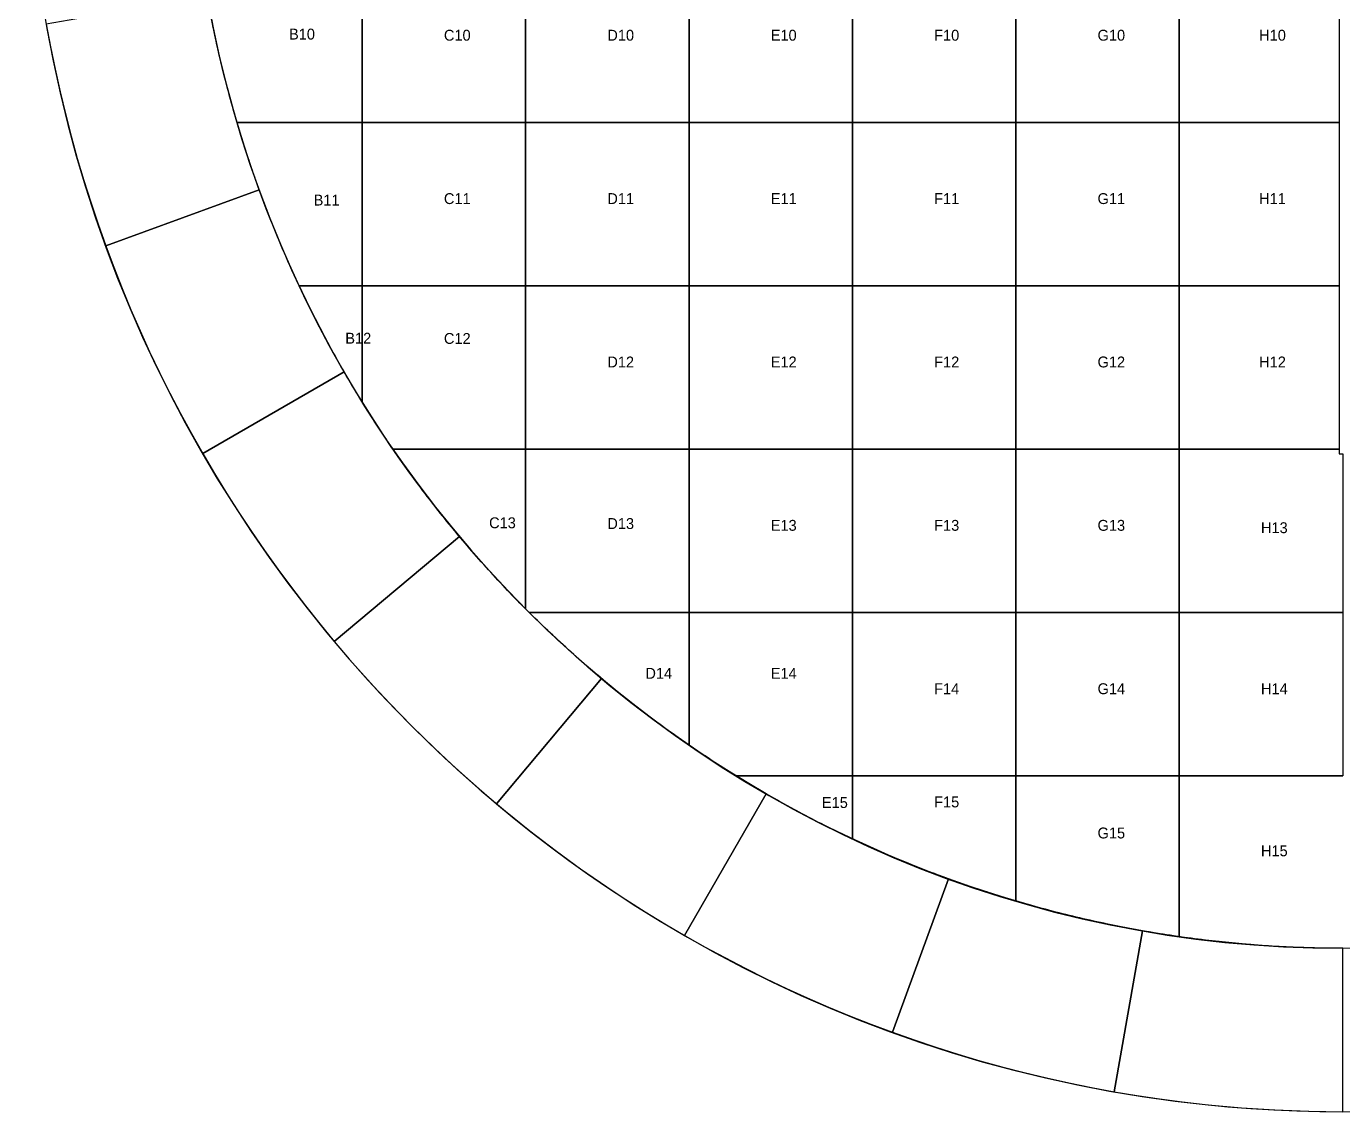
# Model space of a CAD drawing. Header units: millimetres. Extents: x -7250 to 7250, y -7250 to 7250.
# Drawn here: x -7250 to 0, y -7250 to -1271 of the extents above; entities that cross this region are included whole.
import ezdxf

# ---------------------------------------------------------------- set-up
doc = ezdxf.new("R2010")
doc.units = ezdxf.units.MM
doc.layers.add('CUT', color=1, linetype='Continuous')
doc.layers.add('ID', color=3, linetype='Continuous')

msp = doc.modelspace()

# ---------------------------------------------------------------- linework, layer by layer
at = {"layer": 'CUT'}
for points in [[(-5400, -900), (-5400, -1800), (-5400, -1800), (-6089.5, -1800), (-6093.3, -1787.3), (-6098.7, -1768.6), (-6104.1, -1749.9), (-6109.5, -1731.1), (-6114.8, -1712.4), (-6120, -1693.6), (-6125.1, -1674.8), (-6130.3, -1656), (-6135.3, -1637.2), (-6140.3, -1618.4), (-6145.2, -1599.6), (-6150.1, -1580.7), (-6154.9, -1561.8), (-6159.7, -1542.9), (-6164.4, -1524), (-6169, -1505.1), (-6173.6, -1486.2), (-6178.2, -1467.2), (-6182.6, -1448.3), (-6187.1, -1429.3), (-6191.4, -1410.3), (-6195.7, -1391.3), (-6199.9, -1372.3), (-6204.1, -1353.3), (-6208.3, -1334.2), (-6212.3, -1315.2), (-6216.3, -1296.1), (-6220.3, -1277), (-6224.2, -1257.9)], [(0, -6350), (-19.5, -6350), (-19.5, -6350), (-39, -6349.9), (-58.4, -6349.7), (-77.9, -6349.5), (-97.4, -6349.3), (-116.9, -6348.9), (-136.4, -6348.5), (-155.8, -6348.1), (-175.3, -6347.6), (-194.8, -6347), (-214.3, -6346.4), (-233.7, -6345.7), (-253.2, -6345), (-272.7, -6344.1), (-292.1, -6343.3), (-311.6, -6342.4), (-331, -6341.4), (-350.5, -6340.3), (-369.9, -6339.2), (-389.4, -6338.1), (-408.8, -6336.8), (-428.3, -6335.5), (-447.7, -6334.2), (-467.1, -6332.8), (-486.6, -6331.3), (-506, -6329.8), (-525.4, -6328.2), (-544.8, -6326.6), (-564.2, -6324.9), (-583.6, -6323.1), (-603, -6321.3), (-622.4, -6319.4), (-641.8, -6317.5), (-661.2, -6315.5), (-680.5, -6313.4), (-699.9, -6311.3), (-719.3, -6309.1), (-738.6, -6306.9), (-758, -6304.6), (-777.3, -6302.2), (-795.3, -6300), (-796.6, -6299.8), (-816, -6297.4), (-835.3, -6294.8), (-854.6, -6292.2), (-873.9, -6289.6), (-893.2, -6286.9), (-900, -6285.9), (-900, -5400), (0, -5400)]]:
    msp.add_lwpolyline(points, dxfattribs=at)
for points in [[(-5400, -900), (-4500, -900), (-4500, -1800), (-5400, -1800), (-5400, -900)], [(-4500, -900), (-3600, -900), (-3600, -1800), (-4500, -1800), (-4500, -900)], [(-3600, -900), (-2700, -900), (-2700, -1800), (-3600, -1800), (-3600, -900)], [(-2700, -900), (-1800, -900), (-1800, -1800), (-2700, -1800), (-2700, -900)], [(-1800, -900), (-900, -900), (-900, -1800), (-1800, -1800), (-1800, -900)], [(-900, -900), (-20, -900), (-20, -1800), (-900, -1800), (-900, -900)], [(-5967, -2171.8), (-6004, -2067.4), (-6039.2, -1962.3), (-6072.5, -1856.6), (-6104, -1750.3), (-6133.6, -1643.5), (-6161.4, -1536.2), (-6187.2, -1428.4), (-6211.2, -1320.2), (-6233.3, -1211.6), (-6253.5, -1102.7), (-7139.9, -1258.9), (-7116.8, -1383.4), (-7091.6, -1507.4), (-7064.2, -1630.9), (-7034.6, -1753.9), (-7003, -1876.4), (-6969.1, -1998.4), (-6933.2, -2119.7), (-6895.2, -2240.4), (-6855, -2360.4), (-6812.8, -2479.6), (-5967, -2171.8)], [(-5400, -2700), (-5747.4, -2700), (-5748.6, -2697.4), (-5756.9, -2679.7), (-5765.1, -2662), (-5773.2, -2644.3), (-5781.3, -2626.6), (-5789.3, -2608.9), (-5797.3, -2591.1), (-5805.2, -2573.3), (-5813.1, -2555.5), (-5820.9, -2537.6), (-5828.7, -2519.7), (-5836.4, -2501.8), (-5844, -2483.9), (-5851.6, -2466), (-5859.2, -2448), (-5866.6, -2430), (-5874.1, -2412), (-5881.4, -2394), (-5888.8, -2375.9), (-5896, -2357.9), (-5903.2, -2339.8), (-5910.4, -2321.6), (-5917.5, -2303.5), (-5924.5, -2285.3), (-5931.5, -2267.1), (-5938.4, -2248.9), (-5945.3, -2230.7), (-5952.1, -2212.5), (-5958.9, -2194.2), (-5965.6, -2175.9), (-5972.2, -2157.6), (-5978.8, -2139.3), (-5985.3, -2120.9), (-5991.8, -2102.5), (-5998.2, -2084.1), (-6004.6, -2065.7), (-6010.9, -2047.3), (-6017.2, -2028.8), (-6023.4, -2010.4), (-6029.5, -1991.9), (-6035.6, -1973.4), (-6041.6, -1954.8), (-6047.6, -1936.3), (-6053.5, -1917.7), (-6059.3, -1899.2), (-6065.1, -1880.6), (-6070.9, -1861.9), (-6076.6, -1843.3), (-6082.2, -1824.7), (-6087.8, -1806), (-6089.5, -1800), (-5400, -1800), (-5400, -2700)], [(-5400, -1800), (-4500, -1800), (-4500, -2700), (-5400, -2700), (-5400, -1800)], [(-4500, -1800), (-3600, -1800), (-3600, -2700), (-4500, -2700), (-4500, -1800)], [(-3600, -1800), (-2700, -1800), (-2700, -2700), (-3600, -2700), (-3600, -1800)], [(-2700, -1800), (-1800, -1800), (-1800, -2700), (-2700, -2700), (-2700, -1800)], [(-1800, -1800), (-900, -1800), (-900, -2700), (-1800, -2700), (-1800, -1800)], [(-900, -1800), (-20, -1800), (-20, -2700), (-900, -2700), (-900, -1800)], [(-5499.3, -3175), (-5553.8, -3078.5), (-5606.7, -2981.1), (-5657.9, -2882.8), (-5707.3, -2783.7), (-5755.1, -2683.6), (-5801, -2582.8), (-5845.2, -2481.1), (-5887.6, -2378.8), (-5928.2, -2275.6), (-5967, -2171.8), (-6812.8, -2479.6), (-6768.5, -2598.2), (-6722.1, -2715.9), (-6673.7, -2832.8), (-6623.2, -2948.8), (-6570.7, -3064), (-6516.3, -3178.2), (-6459.8, -3291.4), (-6401.4, -3403.7), (-6341, -3514.9), (-6278.7, -3625), (-5499.3, -3175)], [(-5400, -3341), (-5406.1, -3331.1), (-5416.3, -3314.5), (-5426.4, -3297.9), (-5436.5, -3281.2), (-5446.6, -3264.6), (-5456.6, -3247.8), (-5466.5, -3231.1), (-5476.4, -3214.3), (-5486.2, -3197.5), (-5496, -3180.6), (-5505.7, -3163.7), (-5515.4, -3146.8), (-5525.1, -3129.9), (-5534.6, -3112.9), (-5544.2, -3095.9), (-5553.6, -3078.9), (-5563, -3061.9), (-5572.4, -3044.8), (-5581.7, -3027.7), (-5591, -3010.5), (-5600.2, -2993.4), (-5609.4, -2976.2), (-5618.5, -2959), (-5627.5, -2941.7), (-5636.5, -2924.4), (-5645.5, -2907.1), (-5654.3, -2889.8), (-5663.2, -2872.4), (-5672, -2855), (-5680.7, -2837.6), (-5689.4, -2820.2), (-5698, -2802.7), (-5706.6, -2785.2), (-5715.1, -2767.7), (-5723.6, -2750.1), (-5732, -2732.6), (-5740.3, -2715), (-5747.4, -2700), (-5400, -2700), (-5400, -3341)], [(-4500, -2700), (-4500, -3600), (-5230.9, -3600), (-5236.1, -3592.4), (-5247.1, -3576.3), (-5258.1, -3560.2), (-5269, -3544.1), (-5279.8, -3527.9), (-5290.6, -3511.7), (-5301.4, -3495.4), (-5312.1, -3479.1), (-5322.7, -3462.8), (-5333.3, -3446.5), (-5343.9, -3430.1), (-5354.4, -3413.7), (-5364.8, -3397.2), (-5375.2, -3380.8), (-5385.6, -3364.3), (-5395.9, -3347.7), (-5400, -3341), (-5400, -2700), (-4500, -2700)], [(-4500, -2700), (-3600, -2700), (-3600, -3600), (-4500, -3600), (-4500, -2700)], [(-3600, -2700), (-2700, -2700), (-2700, -3600), (-3600, -3600), (-3600, -2700)], [(-2700, -2700), (-1800, -2700), (-1800, -3600), (-2700, -3600), (-2700, -2700)], [(-1800, -2700), (-900, -2700), (-900, -3600), (-1800, -3600), (-1800, -2700)], [(-900, -2700), (-20, -2700), (-20, -3600), (-900, -3600), (-900, -2700)], [(-4864.4, -4081.7), (-4934.9, -3996.2), (-5003.9, -3909.5), (-5071.3, -3821.5), (-5137.3, -3732.4), (-5201.6, -3642.2), (-5264.4, -3550.9), (-5325.6, -3458.5), (-5385.1, -3365), (-5443, -3270.5), (-5499.3, -3175), (-6278.7, -3625), (-6214.5, -3734), (-6148.3, -3841.9), (-6080.4, -3948.6), (-6010.5, -4054.1), (-5938.9, -4158.4), (-5865.4, -4261.4), (-5790.1, -4363.2), (-5713.1, -4463.5), (-5634.3, -4562.6), (-5553.8, -4660.2), (-4864.4, -4081.7)], [(-4500, -4480.2), (-4503.9, -4476.3), (-4517.6, -4462.5), (-4531.3, -4448.6), (-4544.9, -4434.7), (-4558.5, -4420.7), (-4572, -4406.7), (-4585.5, -4392.7), (-4599, -4378.6), (-4612.4, -4364.5), (-4625.7, -4350.3), (-4639.1, -4336.1), (-4652.4, -4321.8), (-4665.6, -4307.5), (-4678.8, -4293.2), (-4691.9, -4278.8), (-4705, -4264.4), (-4718.1, -4249.9), (-4731.1, -4235.4), (-4744.1, -4220.9), (-4757, -4206.3), (-4769.9, -4191.7), (-4782.7, -4177.1), (-4795.5, -4162.4), (-4808.3, -4147.6), (-4821, -4132.9), (-4833.6, -4118.1), (-4846.2, -4103.2), (-4858.8, -4088.3), (-4871.3, -4073.4), (-4883.8, -4058.4), (-4896.2, -4043.4), (-4908.6, -4028.4), (-4921, -4013.3), (-4933.2, -3998.2), (-4945.5, -3983), (-4957.7, -3967.9), (-4969.8, -3952.6), (-4981.9, -3937.4), (-4994, -3922.1), (-5006, -3906.7), (-5018, -3891.3), (-5029.9, -3875.9), (-5041.7, -3860.5), (-5053.6, -3845), (-5065.3, -3829.5), (-5077.1, -3813.9), (-5088.7, -3798.3), (-5100.4, -3782.7), (-5111.9, -3767), (-5123.5, -3751.3), (-5135, -3735.6), (-5146.4, -3719.8), (-5157.8, -3704), (-5169.1, -3688.2), (-5180.4, -3672.3), (-5191.7, -3656.4), (-5202.9, -3640.4), (-5214, -3624.5), (-5225.1, -3608.4), (-5230.9, -3600), (-4500, -3600), (-4500, -4480.2)], [(-3600, -3600), (-3600, -4500), (-4480.2, -4500), (-4490.1, -4490.1), (-4500, -4480.2), (-4500, -3600), (-3600, -3600)], [(-3600, -3600), (-2700, -3600), (-2700, -4500), (-3600, -4500), (-3600, -3600)], [(-2700, -3600), (-1800, -3600), (-1800, -4500), (-2700, -4500), (-2700, -3600)], [(-1800, -3600), (-900, -3600), (-900, -4500), (-1800, -4500), (-1800, -3600)], [(-900, -3600), (-20, -3600), (-20, -3626), (0, -3626), (0, -4500), (-900, -4500), (-900, -3600)], [(-4081.7, -4864.4), (-4166, -4792.4), (-4249, -4719), (-4330.7, -4644.1), (-4411.1, -4567.8), (-4490.1, -4490.1), (-4567.8, -4411.1), (-4644.1, -4330.7), (-4719, -4249), (-4792.4, -4166), (-4864.4, -4081.7), (-5553.8, -4660.2), (-5471.6, -4756.4), (-5387.8, -4851.2), (-5302.3, -4944.5), (-5215.2, -5036.3), (-5126.5, -5126.5), (-5036.3, -5215.2), (-4944.5, -5302.3), (-4851.2, -5387.8), (-4756.4, -5471.6), (-4660.2, -5553.8), (-4081.7, -4864.4)], [(-3600, -5230.9), (-3608.4, -5225.1), (-3624.5, -5214), (-3640.4, -5202.9), (-3656.4, -5191.7), (-3672.3, -5180.4), (-3688.2, -5169.1), (-3704, -5157.8), (-3719.8, -5146.4), (-3735.6, -5135), (-3751.3, -5123.5), (-3767, -5111.9), (-3782.7, -5100.4), (-3798.3, -5088.7), (-3813.9, -5077.1), (-3829.5, -5065.3), (-3845, -5053.6), (-3860.5, -5041.7), (-3875.9, -5029.9), (-3891.3, -5018), (-3906.7, -5006), (-3922.1, -4994), (-3937.4, -4981.9), (-3952.6, -4969.8), (-3967.9, -4957.7), (-3983, -4945.5), (-3998.2, -4933.2), (-4013.3, -4921), (-4028.4, -4908.6), (-4043.4, -4896.2), (-4058.4, -4883.8), (-4073.4, -4871.3), (-4088.3, -4858.8), (-4103.2, -4846.2), (-4118.1, -4833.6), (-4132.9, -4821), (-4147.6, -4808.3), (-4162.4, -4795.5), (-4177.1, -4782.7), (-4191.7, -4769.9), (-4206.3, -4757), (-4220.9, -4744.1), (-4235.4, -4731.1), (-4249.9, -4718.1), (-4264.4, -4705), (-4278.8, -4691.9), (-4293.2, -4678.8), (-4307.5, -4665.6), (-4321.8, -4652.4), (-4336.1, -4639.1), (-4350.3, -4625.7), (-4364.5, -4612.4), (-4378.6, -4599), (-4392.7, -4585.5), (-4406.7, -4572), (-4420.7, -4558.5), (-4434.7, -4544.9), (-4448.6, -4531.3), (-4462.5, -4517.6), (-4476.3, -4503.9), (-4480.2, -4500), (-3600, -4500), (-3600, -5230.9)], [(-2700, -4500), (-2700, -5400), (-3341, -5400), (-3347.7, -5395.9), (-3364.3, -5385.6), (-3380.8, -5375.2), (-3397.2, -5364.8), (-3413.7, -5354.4), (-3430.1, -5343.9), (-3446.5, -5333.3), (-3462.8, -5322.7), (-3479.1, -5312.1), (-3495.4, -5301.4), (-3511.7, -5290.6), (-3527.9, -5279.8), (-3544.1, -5269), (-3560.2, -5258.1), (-3576.3, -5247.1), (-3592.4, -5236.1), (-3600, -5230.9), (-3600, -4500), (-2700, -4500)], [(-2700, -4500), (-1800, -4500), (-1800, -5400), (-2700, -5400), (-2700, -4500)], [(-1800, -4500), (-900, -4500), (-900, -5400), (-1800, -5400), (-1800, -4500)], [(-900, -4500), (0, -4500), (0, -5400), (-900, -5400), (-900, -4500)], [(-3175, -5499.3), (-3270.5, -5443), (-3365, -5385.1), (-3458.5, -5325.6), (-3550.9, -5264.4), (-3642.2, -5201.6), (-3732.4, -5137.3), (-3821.5, -5071.3), (-3909.5, -5003.9), (-3996.2, -4934.9), (-4081.7, -4864.4), (-4660.2, -5553.8), (-4562.6, -5634.3), (-4463.5, -5713.1), (-4363.2, -5790.1), (-4261.4, -5865.4), (-4158.4, -5938.9), (-4054.1, -6010.5), (-3948.6, -6080.4), (-3841.9, -6148.3), (-3734, -6214.5), (-3625, -6278.7), (-3175, -5499.3)], [(-2700, -5747.4), (-2715, -5740.3), (-2732.6, -5732), (-2750.1, -5723.6), (-2767.7, -5715.1), (-2785.2, -5706.6), (-2802.7, -5698), (-2820.2, -5689.4), (-2837.6, -5680.7), (-2855, -5672), (-2872.4, -5663.2), (-2889.8, -5654.3), (-2907.1, -5645.5), (-2924.4, -5636.5), (-2941.7, -5627.5), (-2959, -5618.5), (-2976.2, -5609.4), (-2993.4, -5600.2), (-3010.5, -5591), (-3027.7, -5581.7), (-3044.8, -5572.4), (-3061.9, -5563), (-3078.9, -5553.6), (-3095.9, -5544.2), (-3112.9, -5534.6), (-3129.9, -5525.1), (-3146.8, -5515.4), (-3163.7, -5505.7), (-3180.6, -5496), (-3197.5, -5486.2), (-3214.3, -5476.4), (-3231.1, -5466.5), (-3247.8, -5456.6), (-3264.6, -5446.6), (-3281.2, -5436.5), (-3297.9, -5426.4), (-3314.5, -5416.3), (-3331.1, -5406.1), (-3341, -5400), (-2700, -5400), (-2700, -5747.4)], [(-1800, -5400), (-1800, -6089.5), (-1806, -6087.8), (-1824.7, -6082.2), (-1843.3, -6076.6), (-1861.9, -6070.9), (-1880.6, -6065.1), (-1899.2, -6059.3), (-1917.7, -6053.5), (-1936.3, -6047.6), (-1954.8, -6041.6), (-1973.4, -6035.6), (-1991.9, -6029.5), (-2010.4, -6023.4), (-2028.8, -6017.2), (-2047.3, -6010.9), (-2065.7, -6004.6), (-2084.1, -5998.2), (-2102.5, -5991.8), (-2120.9, -5985.3), (-2139.3, -5978.8), (-2157.6, -5972.2), (-2175.9, -5965.6), (-2194.2, -5958.9), (-2212.5, -5952.1), (-2230.7, -5945.3), (-2248.9, -5938.4), (-2267.1, -5931.5), (-2285.3, -5924.5), (-2303.5, -5917.5), (-2321.6, -5910.4), (-2339.8, -5903.2), (-2357.9, -5896), (-2375.9, -5888.8), (-2394, -5881.4), (-2412, -5874.1), (-2430, -5866.6), (-2448, -5859.2), (-2466, -5851.6), (-2483.9, -5844), (-2501.8, -5836.4), (-2519.7, -5828.7), (-2537.6, -5820.9), (-2555.5, -5813.1), (-2573.3, -5805.2), (-2591.1, -5797.3), (-2608.9, -5789.3), (-2626.6, -5781.3), (-2644.3, -5773.2), (-2662, -5765.1), (-2679.7, -5756.9), (-2697.4, -5748.6), (-2700, -5747.4), (-2700, -5400), (-1800, -5400)], [(-900, -5400), (-900, -6285.9), (-912.5, -6284.1), (-931.7, -6281.3), (-951, -6278.4), (-970.3, -6275.4), (-989.5, -6272.4), (-1008.7, -6269.4), (-1028, -6266.2), (-1047.2, -6263.1), (-1066.4, -6259.8), (-1085.6, -6256.5), (-1104.8, -6253.2), (-1124, -6249.7), (-1143.1, -6246.3), (-1162.3, -6242.7), (-1181.5, -6239.1), (-1200.6, -6235.5), (-1219.7, -6231.8), (-1238.8, -6228), (-1257.9, -6224.2), (-1277, -6220.3), (-1296.1, -6216.3), (-1315.2, -6212.3), (-1334.2, -6208.3), (-1353.3, -6204.1), (-1372.3, -6199.9), (-1391.3, -6195.7), (-1410.3, -6191.4), (-1429.3, -6187.1), (-1448.3, -6182.6), (-1467.2, -6178.2), (-1486.2, -6173.6), (-1505.1, -6169), (-1524, -6164.4), (-1542.9, -6159.7), (-1561.8, -6154.9), (-1580.7, -6150.1), (-1599.6, -6145.2), (-1618.4, -6140.3), (-1637.2, -6135.3), (-1656, -6130.3), (-1674.8, -6125.1), (-1693.6, -6120), (-1712.4, -6114.8), (-1731.1, -6109.5), (-1749.9, -6104.1), (-1768.6, -6098.7), (-1787.3, -6093.3), (-1800, -6089.5), (-1800, -5400), (-900, -5400)], [(-2171.8, -5967), (-2275.6, -5928.2), (-2378.8, -5887.6), (-2481.1, -5845.2), (-2582.8, -5801), (-2683.6, -5755.1), (-2783.7, -5707.3), (-2882.8, -5657.9), (-2981.1, -5606.7), (-3078.5, -5553.8), (-3175, -5499.3), (-3625, -6278.7), (-3514.9, -6341), (-3403.7, -6401.4), (-3291.4, -6459.8), (-3178.2, -6516.3), (-3064, -6570.7), (-2948.8, -6623.2), (-2832.8, -6673.7), (-2715.9, -6722.1), (-2598.2, -6768.5), (-2479.6, -6812.8), (-2171.8, -5967)], [(-1102.7, -6253.5), (-1211.6, -6233.3), (-1320.2, -6211.2), (-1428.4, -6187.2), (-1536.2, -6161.4), (-1643.5, -6133.6), (-1750.3, -6104), (-1856.6, -6072.5), (-1962.3, -6039.2), (-2067.4, -6004), (-2171.8, -5967), (-2479.6, -6812.8), (-2360.4, -6855), (-2240.4, -6895.2), (-2119.7, -6933.2), (-1998.4, -6969.1), (-1876.4, -7003), (-1753.9, -7034.6), (-1630.9, -7064.2), (-1507.4, -7091.6), (-1383.4, -7116.8), (-1258.9, -7139.9), (-1102.7, -6253.5)], [(0, -6350), (-110.8, -6349), (-221.6, -6346.1), (-332.3, -6341.3), (-443, -6334.5), (-553.4, -6325.8), (-663.8, -6315.2), (-773.9, -6302.7), (-883.7, -6288.2), (-993.4, -6271.8), (-1102.7, -6253.5), (-1258.9, -7139.9), (-1134.1, -7160.7), (-1009, -7179.4), (-883.6, -7196), (-757.8, -7210.3), (-631.9, -7222.4), (-505.7, -7232.3), (-379.4, -7240.1), (-253, -7245.6), (-126.5, -7248.9), (0, -7250), (0, -6350)]]:
    msp.add_lwpolyline(points, close=True, dxfattribs=at)
for radius in [7250, 6350]:
    msp.add_circle((0, 0), radius, dxfattribs=at)

# ---------------------------------------------------------------- texts
at = {"layer": 'ID'}
for s, p in [('B10', (-5803.1, -1343.7)), ('C10', (-4950, -1350)), ('D10', (-4050, -1350)), ('E10', (-3150, -1350)), ('F10', (-2250, -1350)), ('G10', (-1350, -1350)), ('H10', (-460, -1350)), ('B11', (-5667.5, -2258)), ('C11', (-4950, -2250)), ('D11', (-4050, -2250)), ('E11', (-3150, -2250)), ('F11', (-2250, -2250)), ('G11', (-1350, -2250)), ('H11', (-460, -2250)), ('B12', (-5493.2, -3019.1)), ('C12', (-4950, -3020.5)), ('D12', (-4050, -3150)), ('E12', (-3150, -3150)), ('F12', (-2250, -3150)), ('G12', (-1350, -3150)), ('H12', (-460, -3150)), ('C13', (-4701.2, -4035.9)), ('D13', (-4050, -4040.1)), ('E13', (-3150, -4050)), ('F13', (-2250, -4050)), ('G13', (-1350, -4050)), ('H13', (-450, -4063)), ('D14', (-3840.4, -4865.1)), ('E14', (-3150, -4865.5)), ('F14', (-2250, -4950)), ('G14', (-1350, -4950)), ('H14', (-450, -4950)), ('E15', (-2868.1, -5577.1)), ('F15', (-2250, -5573.7)), ('G15', (-1350, -5744.8)), ('H15', (-450, -5842.9))]:
    msp.add_text(s, height=60, dxfattribs=at).set_placement(p)

doc.saveas('drawing.dxf')
